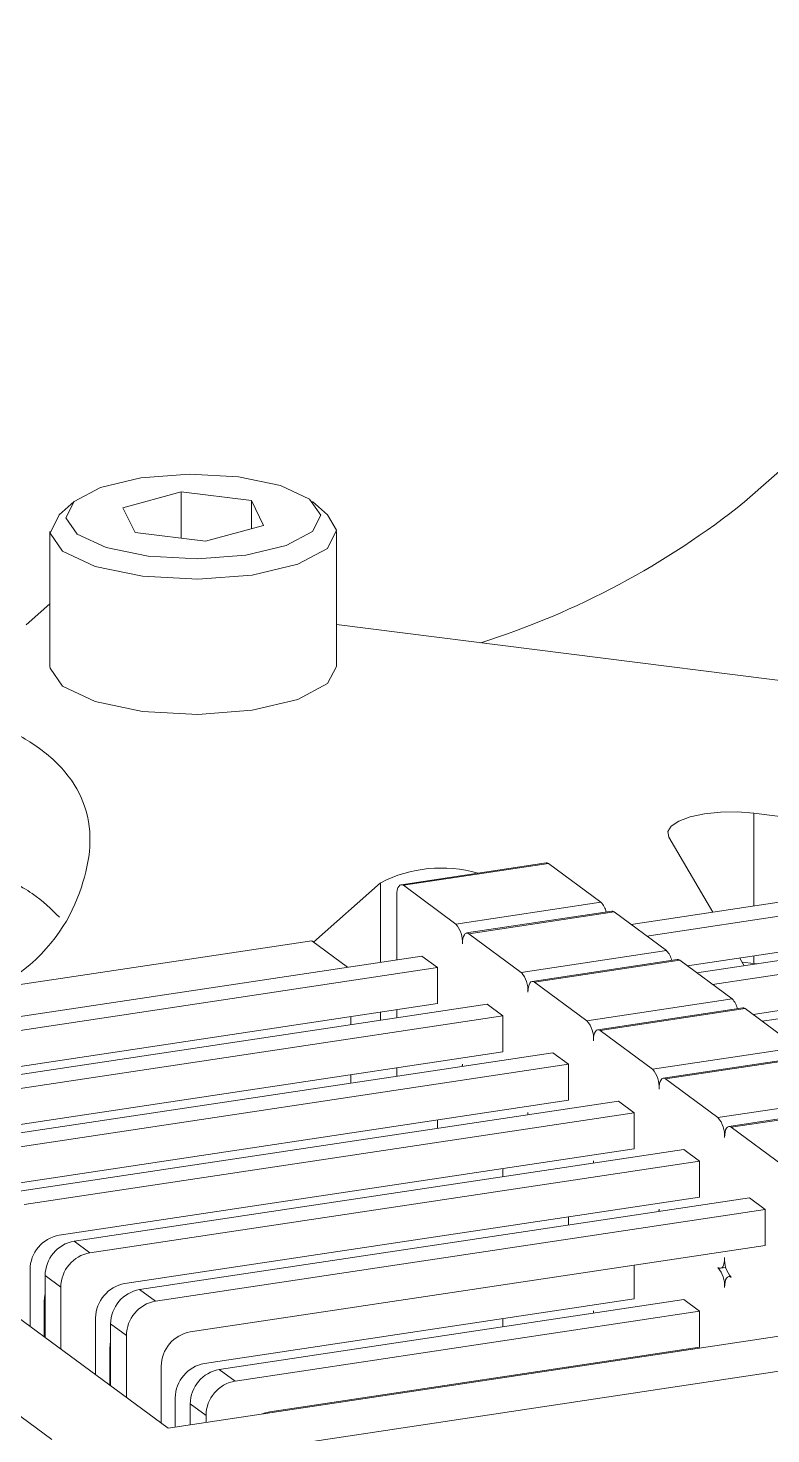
# Model space of a CAD drawing. Header units: millimetres. Extents: x 30 to 313, y 16 to 167.
# Drawn here: x 181 to 186.83, y 118.49 to 129.52 of the extents above; entities that cross this region are included whole.
import ezdxf

# ---------------------------------------------------------------- set-up
doc = ezdxf.new("R2010")
doc.units = ezdxf.units.MM

msp = doc.modelspace()

# ---------------------------------------------------------------- linework, layer by layer
at = {"color": 7, "linetype": 'Continuous', "lineweight": 15}
for p, q in [((204.34, 141.432), (186.619, 125.804)), ((181.741, 125.759), (182.198, 125.884)), ((182.75, 125.814), (182.198, 125.884)), ((182.198, 125.519), (182.198, 125.884)), ((181.358, 125.807), (181.241, 125.704)), ((181.836, 125.565), (181.741, 125.759)), ((182.845, 125.62), (182.75, 125.814)), ((182.75, 125.594), (182.75, 125.814)), ((183.346, 125.704), (183.229, 125.807)), ((182.845, 125.62), (182.389, 125.495)), ((181.168, 125.572), (181.168, 124.511)), ((181.836, 125.565), (182.389, 125.495)), ((183.418, 124.511), (183.418, 125.572)), ((181.168, 125.004), (180.982, 124.839)), ((195.059, 123.375), (183.418, 124.841)), ((190.601, 122.867), (186.692, 123.36)), ((186.024, 123.172), (186.37, 122.583)), ((185.062, 122.971), (183.923, 122.799)), ((185.081, 122.965), (183.942, 122.794)), ((185.081, 122.965), (185.492, 122.661)), ((183.763, 122.814), (183.236, 122.349)), ((183.942, 122.794), (184.353, 122.49)), ((187.914, 122.815), (185.729, 122.487)), ((183.89, 122.21), (183.89, 122.714)), ((185.492, 122.661), (184.353, 122.49)), ((188.037, 122.724), (185.852, 122.396)), ((185.577, 122.591), (184.437, 122.42)), ((185.595, 122.585), (184.456, 122.414)), ((185.595, 122.585), (186.007, 122.282)), ((184.456, 122.414), (184.867, 122.11)), ((188.037, 122.442), (186.171, 122.161)), ((188.428, 122.436), (186.243, 122.107)), ((183.222, 122.359), (167.272, 119.959)), ((183.502, 122.152), (183.222, 122.359)), ((188.552, 122.345), (186.367, 122.016)), ((184.086, 122.239), (179.301, 121.519)), ((184.086, 122.239), (184.209, 122.148)), ((186.007, 122.282), (184.867, 122.11)), ((186.091, 122.211), (184.952, 122.04)), ((186.11, 122.206), (184.97, 122.034)), ((186.11, 122.206), (186.521, 121.902)), ((186.581, 122.222), (186.616, 122.163)), ((186.692, 122.181), (186.6, 122.19)), ((186.717, 122.178), (186.692, 122.181)), ((184.209, 122.148), (179.424, 121.428)), ((184.209, 122.148), (184.209, 121.865)), ((184.97, 122.034), (185.382, 121.73)), ((188.552, 122.062), (186.685, 121.781)), ((188.942, 122.056), (186.757, 121.727)), ((184.209, 121.865), (179.698, 121.187)), ((184.6, 121.86), (179.815, 121.14)), ((184.6, 121.86), (184.723, 121.769)), ((186.521, 121.902), (185.382, 121.73)), ((184.723, 121.769), (179.938, 121.049)), ((183.53, 121.699), (183.53, 121.763)), ((183.89, 121.771), (183.89, 121.818)), ((183.891, 121.753), (183.89, 121.771)), ((184.723, 121.769), (184.723, 121.486)), ((186.605, 121.832), (185.466, 121.66)), ((186.624, 121.826), (185.485, 121.654)), ((186.624, 121.826), (187.035, 121.522)), ((185.485, 121.654), (185.896, 121.351)), ((187.035, 121.522), (185.896, 121.351)), ((184.723, 121.486), (180.212, 120.807)), ((185.114, 121.48), (180.329, 120.76)), ((185.114, 121.48), (185.238, 121.389)), ((187.12, 121.452), (185.98, 121.28)), ((187.138, 121.446), (185.999, 121.275)), ((178.29, 121.342), (182.095, 118.532)), ((185.238, 121.389), (180.453, 120.669)), ((183.53, 121.242), (183.53, 121.306)), ((183.89, 121.296), (183.89, 121.36)), ((184.405, 121.391), (184.404, 121.373)), ((184.405, 121.373), (184.405, 121.391)), ((185.238, 121.389), (185.238, 121.106)), ((181.184, 118.442), (177.378, 121.252)), ((185.999, 121.275), (186.41, 120.971)), ((185.238, 121.106), (180.726, 120.427)), ((185.629, 121.1), (180.844, 120.38)), ((185.629, 121.1), (185.752, 121.009)), ((187.55, 121.142), (186.41, 120.971)), ((185.752, 121.009), (180.967, 120.289)), ((184.919, 121.011), (184.918, 120.993)), ((184.919, 120.993), (184.919, 121.011)), ((185.752, 121.009), (185.752, 120.726)), ((187.634, 121.072), (186.495, 120.901)), ((187.653, 121.066), (186.513, 120.895)), ((184.209, 120.951), (184.209, 120.887)), ((186.513, 120.895), (186.925, 120.591)), ((185.752, 120.726), (181.24, 120.047)), ((186.143, 120.72), (181.358, 120)), ((186.143, 120.72), (186.266, 120.629)), ((186.266, 120.629), (181.481, 119.909)), ((184.723, 120.571), (184.723, 120.507)), ((185.434, 120.614), (185.433, 120.632)), ((185.433, 120.632), (185.433, 120.614)), ((186.266, 120.629), (186.266, 120.346)), ((186.266, 120.346), (181.755, 119.668)), ((181.872, 119.621), (186.657, 120.341)), ((186.657, 120.341), (186.781, 120.25)), ((181.996, 119.529), (186.781, 120.25)), ((185.238, 120.127), (185.238, 120.192)), ((185.948, 120.252), (185.947, 120.234)), ((185.948, 120.234), (185.948, 120.252)), ((186.781, 120.25), (186.781, 119.967)), ((181.358, 120), (181.481, 119.909)), ((182.269, 119.288), (186.781, 119.967)), ((181.013, 119.777), (181.013, 119.332)), ((185.752, 119.812), (185.752, 119.548)), ((186.429, 119.787), (186.472, 119.793)), ((181.13, 119.73), (181.253, 119.639)), ((181.13, 119.73), (181.13, 119.245)), ((181.253, 119.639), (181.253, 119.154)), ((186.505, 119.724), (186.495, 119.722)), ((181.123, 119.25), (181.123, 119.53)), ((181.872, 119.621), (181.996, 119.529)), ((182.38, 119.04), (185.752, 119.548)), ((186.143, 119.542), (182.497, 118.993)), ((186.143, 119.542), (186.266, 119.451)), ((186.266, 119.451), (182.621, 118.902)), ((185.434, 119.435), (185.433, 119.453)), ((185.433, 119.453), (185.433, 119.435)), ((186.266, 119.451), (186.266, 119.168)), ((181.527, 119.398), (181.527, 118.952)), ((181.644, 119.351), (181.768, 119.26)), ((181.644, 119.351), (181.644, 118.865)), ((182.095, 118.532), (187.336, 119.321)), ((184.723, 119.393), (184.723, 119.328)), ((181.768, 119.26), (181.768, 118.774)), ((171.695, 116.693), (187.645, 119.093)), ((181.638, 118.87), (181.638, 119.15)), ((182.894, 118.66), (186.266, 119.168)), ((182.041, 119.018), (182.041, 118.572)), ((182.497, 118.993), (182.621, 118.902)), ((185.238, 119.013), (185.238, 119.005)), ((182.152, 118.541), (182.152, 118.77)), ((182.269, 118.723), (182.393, 118.632)), ((182.269, 118.723), (182.269, 118.558)), ((182.393, 118.632), (182.393, 118.577))]:
    msp.add_line(p, q, dxfattribs=at)
at = {"color": 8, "linetype": 'Continuous', "lineweight": 15}
for p, q in [((186.692, 122.632), (186.692, 123.36)), ((183.763, 122.191), (183.763, 122.814)), ((186.692, 122.181), (186.692, 122.239)), ((183.763, 121.734), (183.763, 121.798))]:
    msp.add_line(p, q, dxfattribs=at)
at = {"color": 7, "linetype": 'Continuous', "lineweight": 15, "flags": 128}
for points in [[(181.94, 125.378), (182.325, 125.356), (182.705, 125.386), (183.022, 125.461), (183.229, 125.572), (183.293, 125.7), (183.205, 125.827), (182.978, 125.933), (182.647, 126.001), (182.262, 126.023), (181.882, 125.993), (181.564, 125.918), (181.358, 125.807), (181.294, 125.679), (181.382, 125.552), (181.609, 125.447), (181.94, 125.378)], [(181.241, 125.704), (181.169, 125.56), (181.268, 125.417), (181.523, 125.298), (181.895, 125.221)], [(181.895, 125.221), (182.328, 125.197), (182.756, 125.23), (183.113, 125.315), (183.346, 125.439), (183.418, 125.583), (183.346, 125.704)], [(181.168, 124.511), (181.169, 124.499), (181.268, 124.357), (181.523, 124.238), (181.895, 124.16)], [(181.895, 124.16), (182.328, 124.136), (182.756, 124.169), (183.113, 124.254), (183.346, 124.378), (183.418, 124.511)], [(186.692, 123.36), (186.563, 123.37), (186.431, 123.368), (186.304, 123.355), (186.193, 123.331), (186.104, 123.299), (186.044, 123.259), (186.017, 123.216), (186.024, 123.172)], [(185.062, 122.971), (185.071, 122.97), (185.081, 122.965)], [(183.89, 122.714), (183.891, 122.736), (183.894, 122.756), (183.899, 122.773), (183.905, 122.786), (183.913, 122.795), (183.922, 122.799), (183.932, 122.799), (183.942, 122.794)], [(185.577, 122.591), (185.585, 122.59), (185.595, 122.585)], [(184.405, 122.334), (184.406, 122.356), (184.409, 122.376), (184.413, 122.393), (184.42, 122.406), (184.427, 122.415), (184.436, 122.419), (184.446, 122.419), (184.456, 122.414)], [(186.091, 122.211), (186.1, 122.211), (186.11, 122.206)], [(184.919, 121.954), (184.92, 121.977), (184.923, 121.996), (184.928, 122.013), (184.934, 122.026), (184.942, 122.035), (184.951, 122.04), (184.96, 122.039), (184.97, 122.034)], [(186.605, 121.832), (186.614, 121.831), (186.624, 121.826)], [(185.433, 121.574), (185.434, 121.597), (185.437, 121.617), (185.442, 121.634), (185.448, 121.647), (185.456, 121.656), (185.465, 121.66), (185.475, 121.659), (185.485, 121.654)], [(185.948, 121.195), (185.949, 121.217), (185.951, 121.237), (185.956, 121.254), (185.963, 121.267), (185.97, 121.276), (185.979, 121.28), (185.989, 121.28), (185.999, 121.275)], [(186.462, 120.815), (186.463, 120.837), (186.466, 120.857), (186.47, 120.874), (186.477, 120.887), (186.485, 120.896), (186.494, 120.9), (186.503, 120.9), (186.513, 120.895)], [(186.462, 119.872), (186.461, 119.85), (186.458, 119.83), (186.453, 119.813), (186.447, 119.8), (186.439, 119.791), (186.43, 119.787), (186.42, 119.787), (186.41, 119.792)], [(186.462, 119.636), (186.463, 119.659), (186.466, 119.679), (186.47, 119.696), (186.477, 119.709), (186.485, 119.718), (186.494, 119.722), (186.503, 119.721), (186.513, 119.716)], [(181.13, 119.588), (181.128, 119.576), (181.123, 119.53)], [(181.644, 119.208), (181.642, 119.197), (181.638, 119.15)], [(182.894, 118.66), (182.85, 118.649), (182.835, 118.644)]]:
    msp.add_lwpolyline(points, dxfattribs=at)
at = {"color": 7, "linetype": 'Continuous', "lineweight": 15}
for centre, radius, start, end in [((182.605, 130.831), 6.433, 287.5862, 308.6098), ((184.24, 121.891), 1.039, 74.0706, 117.3014), ((185.384, 122.554), 0.152, 11.5007, 44.6618), ((184.186, 122.348), 0.219, 356.258, 40.2722), ((185.898, 122.174), 0.152, 11.5007, 44.6618), ((184.7, 121.969), 0.219, 356.258, 40.2722), ((186.413, 121.795), 0.152, 11.5007, 44.6618), ((185.215, 121.589), 0.219, 356.258, 40.2722), ((185.729, 121.209), 0.219, 356.258, 40.2722), ((186.243, 120.829), 0.219, 356.258, 40.2722), ((181.29, 119.774), 0.278, 100.3468, 179.3273), ((181.408, 119.727), 0.278, 100.3468, 179.3273), ((181.531, 119.636), 0.278, 100.3468, 179.3273), ((186.68, 119.858), 0.219, 176.258, 220.2722), ((186.243, 119.651), 0.219, 356.258, 40.2722), ((181.805, 119.394), 0.278, 100.3468, 179.3273), ((181.922, 119.347), 0.278, 100.3468, 179.3273), ((182.046, 119.256), 0.278, 100.3468, 179.3273), ((182.319, 119.015), 0.278, 100.3468, 179.3273), ((182.43, 118.767), 0.278, 100.3468, 179.3273), ((182.547, 118.72), 0.278, 100.3468, 179.3273), ((182.671, 118.629), 0.278, 100.3468, 179.3273)]:
    msp.add_arc(centre, radius, start, end, dxfattribs=at)
for points, knots in [([(183.806, 140.573), (183.662, 140.122), (183.363, 139.181), (182.788, 137.725), (182.084, 136.191), (181.234, 134.623), (180.23, 133.06), (179.152, 131.646), (177.999, 130.407), (177.16, 129.589), (176.589, 129.164), (176.479, 129.082)], [0, 0, 0, 0, 0.115298, 0.241038, 0.373783, 0.51014, 0.646773, 0.780441, 0.881367, 0.97715, 1, 1, 1, 1]), ([(183.806, 139.159), (183.662, 138.708), (183.363, 137.767), (182.788, 136.311), (182.084, 134.777), (181.235, 133.208), (180.226, 131.647), (179.253, 130.347), (178.53, 129.582), (178.281, 129.318)], [0, 0, 0, 0, 0.13551, 0.283291, 0.439306, 0.599566, 0.760151, 0.917251, 1, 1, 1, 1]), ([(180.228, 124.174), (180.386, 124.145), (180.725, 124.081), (181.067, 123.9), (181.317, 123.676), (181.523, 123.296), (181.456, 122.754), (181.18, 122.268), (180.814, 122.022), (180.765, 121.989)], [0, 0, 0, 0, 0.0759713, 0.1628267, 0.2645894, 0.3812612, 0.6510332, 0.9528858, 1, 1, 1, 1]), ([(180.228, 122.996), (180.385, 122.966), (180.723, 122.903), (181.051, 122.734), (181.179, 122.607), (181.242, 122.544)], [0, 0, 0, 0, 0.307228, 0.658471, 1, 1, 1, 1]), ([(180.228, 122.996), (180.385, 122.966), (180.723, 122.903), (181.051, 122.734), (181.179, 122.607), (181.242, 122.544)], [0, 0, 0, 0, 0.307228, 0.658471, 1, 1, 1, 1])]:
    msp.add_open_spline(points, degree=3, knots=knots, dxfattribs=at)

doc.saveas('drawing.dxf')
